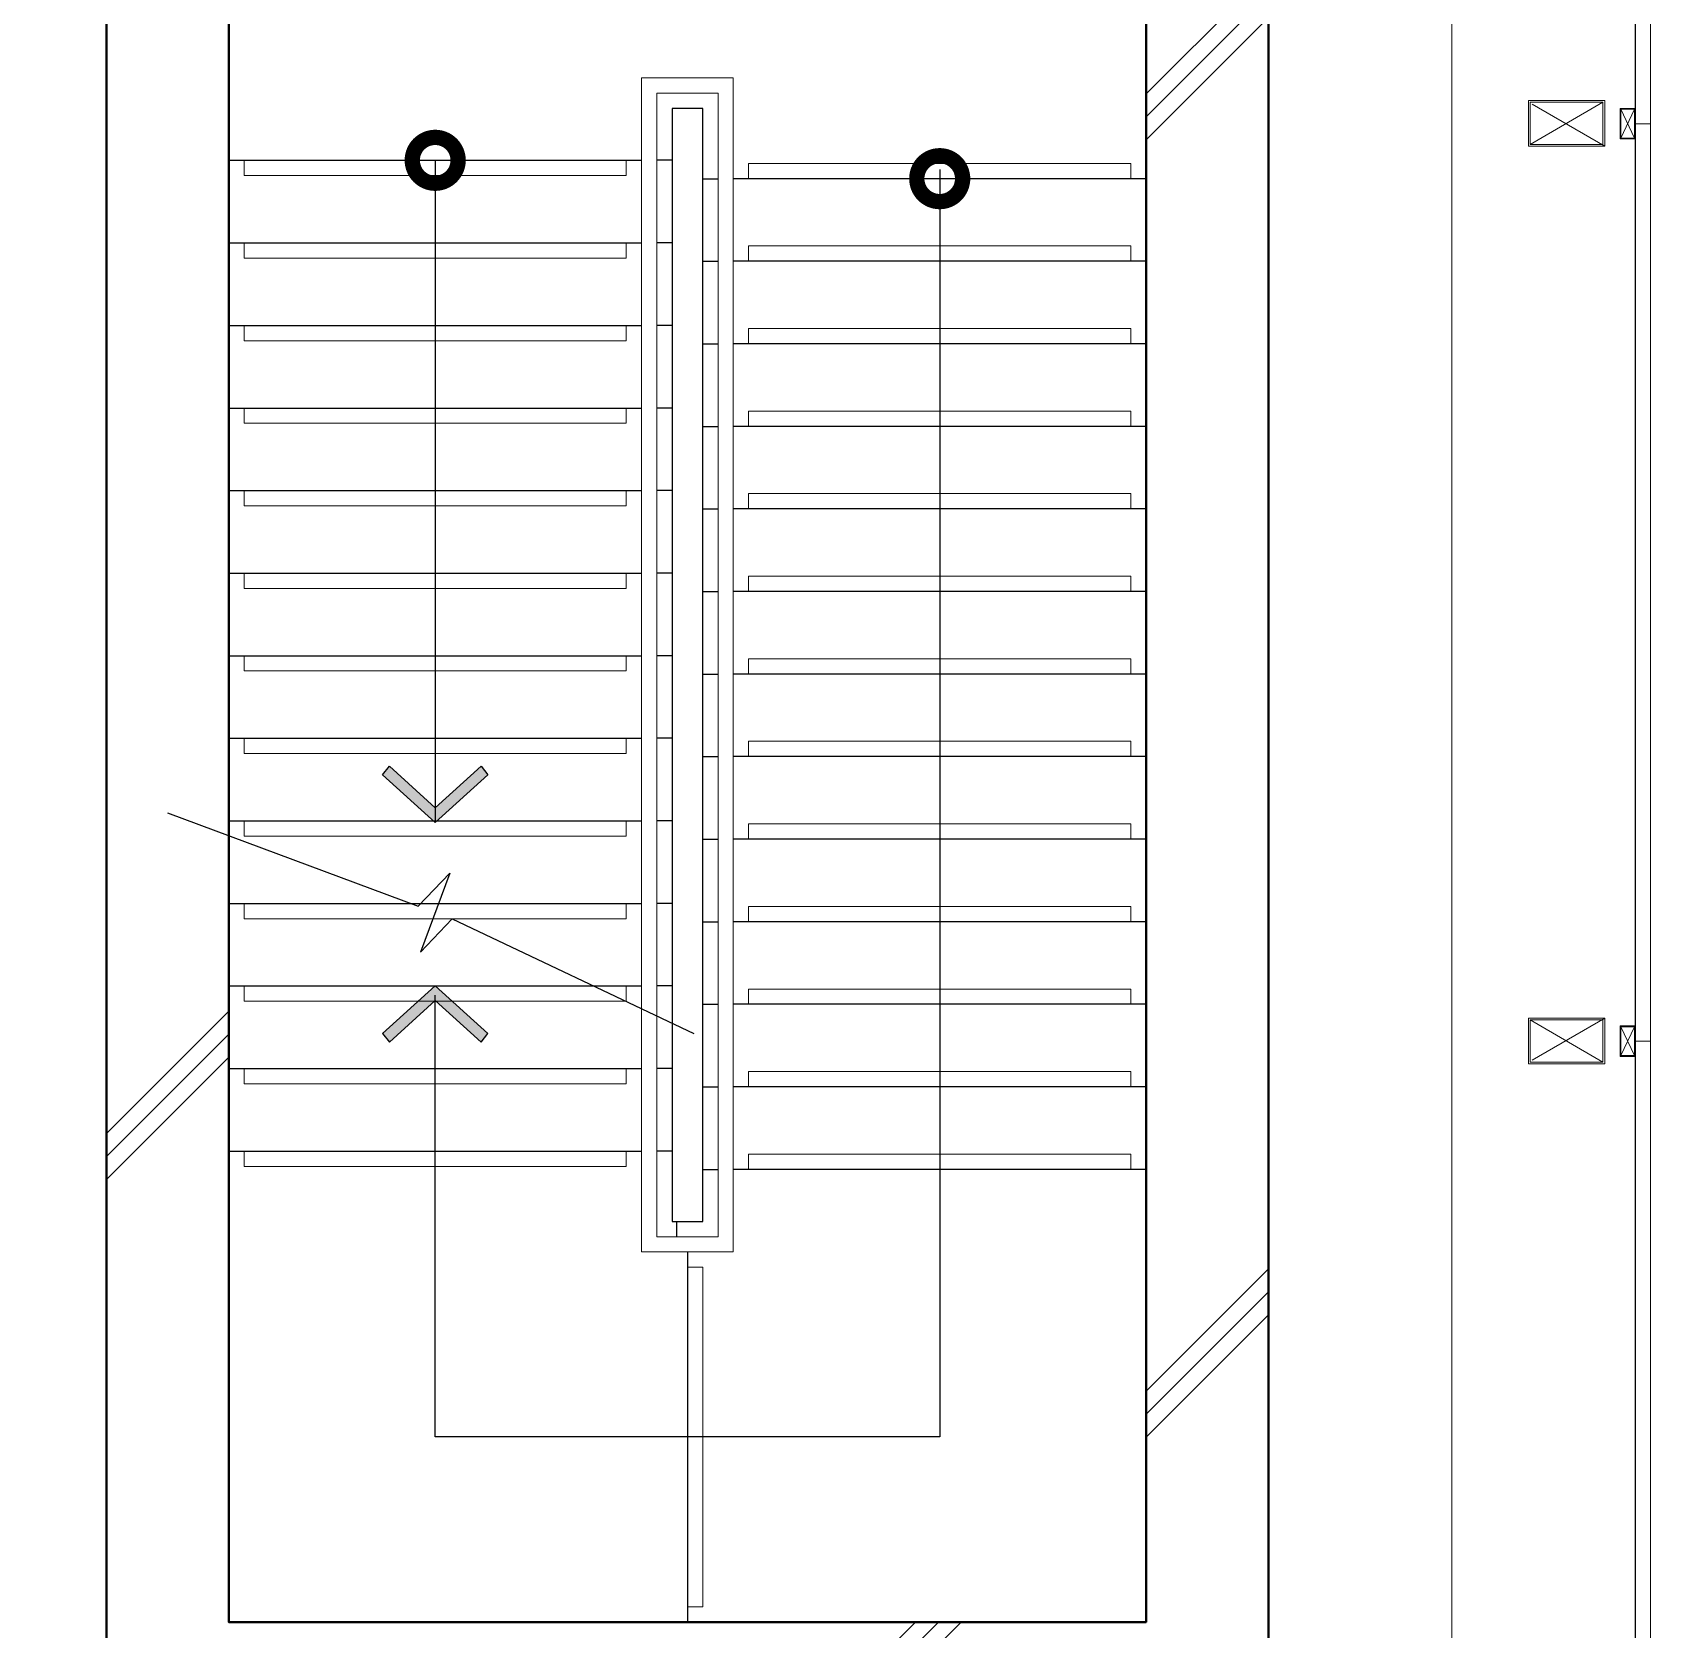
# Model space of a CAD drawing. Header units: millimetres. Extents: x 3546612 to 5615882, y 547008 to 3162891.
# Drawn here: x 5493933 to 5499225, y 2525443 to 2530666 of the extents above; entities that cross this region are included whole.
import ezdxf

# ---------------------------------------------------------------- set-up
doc = ezdxf.new("R2010")
doc.units = ezdxf.units.MM
doc.layers.add('HEB-Area(PC Topping)', color=3, linetype='Continuous')
doc.layers.add('XR-평면도$0$A-CONC-SOLD', color=9, linetype='Continuous')
for name, color, linetype, lineweight in [('XR-평면도$0$A-CNTL', 9, 'Continuous', 15), ('XR-평면도$0$A-CONC-LIN1', 9, 'Continuous', 40), ('XR-평면도$0$A-ELEV-LIN3', 9, 'Continuous', 18), ('XR-평면도$0$A-SECT-LIN2', 9, 'Continuous', 20), ('XR-평면도$0$A-SECT-LIN3', 9, 'Continuous', 18), ('XR-평면도$0$A-SSXM-STAIR', 9, 'Continuous', 25), ('XR-평면도$0$A-SSXS-HAND', 9, 'Continuous', 20), ('XR-평면도$0$A-WAXM-PANL', 9, 'Continuous', 20), ('XR-평면도$0$A-XXXX-OPEN', 9, 'Continuous', 15), ('XR-평면도$0$A-XXXX-SYMB', 9, 'Continuous', 25)]:
    doc.layers.add(name, color=color, linetype=linetype, lineweight=lineweight)

# ---------------------------------------------------------------- blocks, each defined once
blk = doc.blocks.new('XR-평면도$0$ARROW')
blk.add_lwpolyline([(-0.002, 0.87), (0.738, 0), (-0.002, -0.87), (0.15, -1), (1, 0), (0.15, 1)], close=True)
for points in [[(-0.002, 0.87), (0.15, 1), (0.738, 0), (1, 0)], [(0.738, 0), (1, 0), (-0.002, -0.87), (0.15, -1)]]:
    blk.add_solid(points)
blk = doc.blocks.new('XR-평면도$0$#7~16 계단 1f~8f')
at = {"layer": 'XR-평면도$0$A-ELEV-LIN3'}
for points in [[(415116.1, 150935.9), (415116.1, 150885.9), (416366.1, 150885.9), (416366.1, 150935.9)], [(418016.1, 150875.9), (418016.1, 150925.9), (416766.1, 150925.9), (416766.1, 150875.9)], [(415116.1, 150665.9), (415116.1, 150615.9), (416366.1, 150615.9), (416366.1, 150665.9)], [(418016.1, 150605.9), (418016.1, 150655.9), (416766.1, 150655.9), (416766.1, 150605.9)], [(415116.1, 150395.9), (415116.1, 150345.9), (416366.1, 150345.9), (416366.1, 150395.9)], [(418016.1, 150335.9), (418016.1, 150385.9), (416766.1, 150385.9), (416766.1, 150335.9)], [(415116.1, 150125.9), (415116.1, 150075.9), (416366.1, 150075.9), (416366.1, 150125.9)], [(418016.1, 150065.9), (418016.1, 150115.9), (416766.1, 150115.9), (416766.1, 150065.9)], [(415116.1, 149855.9), (415116.1, 149805.9), (416366.1, 149805.9), (416366.1, 149855.9)], [(418016.1, 149795.9), (418016.1, 149845.9), (416766.1, 149845.9), (416766.1, 149795.9)], [(415116.1, 149585.9), (415116.1, 149535.9), (416366.1, 149535.9), (416366.1, 149585.9)], [(418016.1, 149525.9), (418016.1, 149575.9), (416766.1, 149575.9), (416766.1, 149525.9)], [(415116.1, 149315.9), (415116.1, 149265.9), (416366.1, 149265.9), (416366.1, 149315.9)], [(418016.1, 149255.9), (418016.1, 149305.9), (416766.1, 149305.9), (416766.1, 149255.9)], [(415116.1, 149045.9), (415116.1, 148995.9), (416366.1, 148995.9), (416366.1, 149045.9)], [(418016.1, 148985.9), (418016.1, 149035.9), (416766.1, 149035.9), (416766.1, 148985.9)], [(415116.1, 148775.9), (415116.1, 148725.9), (416366.1, 148725.9), (416366.1, 148759.9)], [(416366.1, 148759.9), (416366.1, 148775.9)], [(418016.1, 148715.9), (418016.1, 148765.9), (416766.1, 148765.9), (416766.1, 148715.9)], [(415116.1, 148505.9), (415116.1, 148455.9), (416366.1, 148455.9), (416366.1, 148505.9)], [(418016.1, 148445.9), (418016.1, 148495.9), (416766.1, 148495.9), (416766.1, 148445.9)], [(415116.1, 148235.9), (415116.1, 148185.9), (416366.1, 148185.9), (416366.1, 148235.9)], [(418016.1, 148175.9), (418016.1, 148225.9), (416766.1, 148225.9), (416766.1, 148175.9)], [(415116.1, 147965.9), (415116.1, 147915.9), (416366.1, 147915.9), (416366.1, 147965.9)], [(418016.1, 147905.9), (418016.1, 147955.9), (416766.1, 147955.9), (416766.1, 147905.9)], [(415116.1, 147695.9), (415116.1, 147645.9), (416366.1, 147645.9), (416366.1, 147695.9)], [(418016.1, 147635.9), (418016.1, 147685.9), (416766.1, 147685.9), (416766.1, 147635.9)], [(416566.1, 146205.9), (416616.1, 146205.9), (416616.1, 147315.9), (416566.1, 147315.9)]]:
    blk.add_lwpolyline(points, dxfattribs=at)
at = {"layer": 'XR-평면도$0$A-SSXM-STAIR'}
for p, q in [((416529.8, 147465.9), (416529.8, 147415.9)), ((416566.1, 147365.9), (416566.1, 146155.9))]:
    blk.add_line(p, q, dxfattribs=at)
for points in [[(416516.1, 151105.9), (416516.1, 147465.9), (416616.1, 147465.9), (416616.1, 151105.9), (416516.1, 151105.9)], [(415066.1, 150935.9), (416416.1, 150935.9)], [(416516.1, 150935.9), (416466.1, 150935.9)], [(416616.1, 150875.9), (416666.1, 150875.9)], [(416616.1, 150875.9), (416666.1, 150875.9)], [(418066.1, 150875.9), (416716.1, 150875.9)], [(415066.1, 150665.9), (416416.1, 150665.9)], [(416516.1, 150665.9), (416466.1, 150665.9)], [(416616.1, 150605.9), (416666.1, 150605.9)], [(416616.1, 150605.9), (416666.1, 150605.9)], [(418066.1, 150605.9), (416716.1, 150605.9)], [(415066.1, 150395.9), (416416.1, 150395.9)], [(416516.1, 150395.9), (416466.1, 150395.9)], [(416616.1, 150335.9), (416666.1, 150335.9)], [(416616.1, 150335.9), (416666.1, 150335.9)], [(418066.1, 150335.9), (416716.1, 150335.9)], [(415066.1, 150125.9), (416416.1, 150125.9)], [(416516.1, 150125.9), (416466.1, 150125.9)], [(416616.1, 150065.9), (416666.1, 150065.9)], [(416616.1, 150065.9), (416666.1, 150065.9)], [(418066.1, 150065.9), (416716.1, 150065.9)], [(415066.1, 149855.9), (416416.1, 149855.9)], [(416516.1, 149855.9), (416466.1, 149855.9)], [(416616.1, 149795.9), (416666.1, 149795.9)], [(416616.1, 149795.9), (416666.1, 149795.9)], [(418066.1, 149795.9), (416716.1, 149795.9)], [(415066.1, 149585.9), (416416.1, 149585.9)], [(416516.1, 149585.9), (416466.1, 149585.9)], [(416616.1, 149525.9), (416666.1, 149525.9)], [(416616.1, 149525.9), (416666.1, 149525.9)], [(418066.1, 149525.9), (416716.1, 149525.9)], [(415066.1, 149315.9), (416416.1, 149315.9)], [(416516.1, 149315.9), (416466.1, 149315.9)], [(416616.1, 149255.9), (416666.1, 149255.9)], [(416616.1, 149255.9), (416666.1, 149255.9)], [(418066.1, 149255.9), (416716.1, 149255.9)], [(415066.1, 149045.9), (416416.1, 149045.9)], [(416516.1, 149045.9), (416466.1, 149045.9)], [(416616.1, 148985.9), (416666.1, 148985.9)], [(416616.1, 148985.9), (416666.1, 148985.9)], [(418066.1, 148985.9), (416716.1, 148985.9)], [(415066.1, 148775.9), (416416.1, 148775.9)], [(416516.1, 148775.9), (416466.1, 148775.9)], [(416616.1, 148715.9), (416666.1, 148715.9)], [(416616.1, 148715.9), (416666.1, 148715.9)], [(418066.1, 148715.9), (416716.1, 148715.9)], [(415066.1, 148505.9), (416416.1, 148505.9)], [(416516.1, 148505.9), (416466.1, 148505.9)], [(416616.1, 148445.9), (416666.1, 148445.9)], [(416616.1, 148445.9), (416666.1, 148445.9)], [(418066.1, 148445.9), (416716.1, 148445.9)], [(415066.1, 148235.9), (416416.1, 148235.9)], [(416516.1, 148235.9), (416466.1, 148235.9)], [(416616.1, 148175.9), (416666.1, 148175.9)], [(416616.1, 148175.9), (416666.1, 148175.9)], [(418066.1, 148175.9), (416716.1, 148175.9)], [(415066.1, 147965.9), (416416.1, 147965.9)], [(416516.1, 147965.9), (416466.1, 147965.9)], [(416616.1, 147905.9), (416666.1, 147905.9)], [(416616.1, 147905.9), (416666.1, 147905.9)], [(418066.1, 147905.9), (416716.1, 147905.9)], [(415066.1, 147695.9), (416416.1, 147695.9)], [(416516.1, 147695.9), (416466.1, 147695.9)], [(416616.1, 147635.9), (416666.1, 147635.9)], [(416616.1, 147635.9), (416666.1, 147635.9)], [(418066.1, 147635.9), (416716.1, 147635.9)]]:
    blk.add_lwpolyline(points, dxfattribs=at)
at = {"layer": 'XR-평면도$0$A-SSXS-HAND'}
for points in [[(416416.1, 148706.2), (416416.1, 147365.9), (416716.1, 147365.9), (416716.1, 151205.9), (416416.1, 151205.9), (416416.1, 148706.2)], [(416466.1, 148682.5), (416466.1, 147415.9), (416666.1, 147415.9), (416666.1, 151155.9), (416466.1, 151155.9), (416466.1, 148682.5)]]:
    blk.add_lwpolyline(points, dxfattribs=at)
at = {"layer": 'XR-평면도$0$A-XXXX-SYMB', "const_width": 150}
for points in [[(415766.1, 150935.9, 1), (415716.1, 150935.9, 1)], [(417416.1, 150875.9, 1), (417366.1, 150875.9, 1)]]:
    blk.add_lwpolyline(points, format="xyb", close=True, dxfattribs=at)
at = {"layer": 'XR-평면도$0$A-XXXX-SYMB'}
for points in [[(415741.1, 150935.9), (415741.1, 148775.9)], [(417391.1, 150905.9), (417391.1, 146760.9), (415741.1, 146760.9), (415741.1, 148205.9)], [(414866.1, 148802.1), (415685.7, 148496.5), (415789.1, 148605.1), (415693.1, 148346.7), (415796.4, 148455.3), (416586.9, 148080.1)]]:
    blk.add_lwpolyline(points, dxfattribs=at)
at = {"layer": 'XR-평면도$0$A-XXXX-SYMB', "yscale": 172.3206394866575, "zscale": 183.004177226685}
for p, xscale, rotation in [((415741.1, 148953.9), -183.004177226685, 89.99999999999997), ((415741.1, 148052.9), 183.004177226685, 89.99999999999999)]:
    blk.add_blockref('XR-평면도$0$ARROW', p, dxfattribs=dict(at, xscale=xscale, rotation=rotation))
blk = doc.blocks.new('XR-평면도$0$계단실(기준층)230530')
blk.add_blockref('XR-평면도$0$#7~16 계단 1f~8f', (-3702707.2, 1555614.7))
blk = doc.blocks.new('XR-평면도$0$중심선(210216)')
at = {"layer": 'XR-평면도$0$A-CNTL', "ltscale": 300}
blk.add_lwpolyline([(176000, 206000), (176000, -10000)], dxfattribs=at)
blk = doc.blocks.new('XR-평면도$0$계단실_1_기준층(210720)')
at = {"layer": 'XR-평면도$0$A-CONC-SOLD'}
h = blk.add_hatch(dxfattribs=at)
h.set_pattern_fill('CONC', color=256, scale=100, angle=360)
h.set_pattern_definition([(45, (-299393, -835620.6), (-2121.32, 2121.32), []), (45, (-299393, -835545.6), (-2121.32, 2121.32), []), (45, (-299393, -835470.6), (-2121.32, 2121.32), [])])
h.paths.add_polyline_path([(3800, -1800), (3400, -1800), (3400, -3000), (1700, -3000), (1700, -3250), (3400, -3250), (3400, -9600), (400, -9600), (400, -3250), (600, -3250), (600, -3000), (400, -3000), (400, -1800), (0, -1800), (0, -10000), (3800, -10000)])
h.paths.add_polyline_path([(3800, 0), (0, 0), (0, -700), (400, -700), (400, -400), (3400, -400), (3400, -700), (3800, -700)])
at = {"layer": 'XR-평면도$0$A-CONC-LIN1'}
for points in [[(0, -635), (0, 0), (3800, 0), (3800, -10000), (0, -10000), (0, -1765)], [(400, -1765), (400, -3000), (485, -3000), (485, -3250), (400, -3250), (400, -9600), (3400, -9600), (3400, -3250), (1615, -3250), (1615, -3000), (3400, -3000)]]:
    blk.add_lwpolyline(points, dxfattribs=at)
blk = doc.blocks.new('XR-평면도$0$원드컬럼(11000)_B2')
at = {"layer": 'XR-평면도$0$A-SECT-LIN2'}
for points in [[(267432.4, 296053.1), (267332.4, 296053.1), (267332.4, 296103.1), (267432.4, 296103.1)], [(270432.4, 296053.1), (270332.4, 296053.1), (270332.4, 296103.1), (270432.4, 296103.1)], [(267306.1, 295753.1), (267456.1, 295753.1), (267456.1, 296003.1), (267306.1, 296003.1)], [(270457.4, 295753.1), (270307.4, 295753.1), (270307.4, 296003.1), (270457.4, 296003.1)]]:
    blk.add_lwpolyline(points, close=True, dxfattribs=at)
at = {"layer": 'XR-평면도$0$A-SECT-LIN3'}
for points in [[(267429.4, 296056.1), (267335.4, 296056.1), (267335.4, 296100.1), (267429.4, 296100.1)], [(270429.4, 296056.1), (270335.4, 296056.1), (270335.4, 296100.1), (270429.4, 296100.1)], [(267450.1, 295997.1), (267312.1, 295997.1), (267312.1, 295759.1), (267450.1, 295759.1)], [(270313.4, 295997.1), (270451.4, 295997.1), (270451.4, 295759.1), (270313.4, 295759.1)]]:
    blk.add_lwpolyline(points, close=True, dxfattribs=at)
at = {"layer": 'XR-평면도$0$A-WAXM-PANL'}
for points in [[(262382.4, 296153.1), (267382.4, 296153.1)], [(270322.4, 296153.1), (273382.4, 296153.1)], [(262382.4, 296103.1), (267382.4, 296103.1)], [(270382.4, 296103.1), (273382.4, 296103.1)]]:
    blk.add_lwpolyline(points, dxfattribs=at)
blk.add_lwpolyline([(270382.4, 296153.1), (267382.4, 296153.1), (267382.4, 296103.1), (270382.4, 296103.1)], close=True, dxfattribs=at)
at = {"layer": 'XR-평면도$0$A-XXXX-OPEN'}
for p, q in [((267335.4, 296056.1), (267429.4, 296100.1)), ((267429.4, 296056.1), (267335.4, 296100.1)), ((270335.4, 296056.1), (270429.4, 296100.1)), ((270429.4, 296056.1), (270335.4, 296100.1))]:
    blk.add_line(p, q, dxfattribs=at)
for points in [[(267450.1, 295759.1), (267312.1, 295997.1)], [(267456.1, 296003.1), (267318.1, 295765.1)], [(270307.4, 296003.1), (270445.4, 295765.1)], [(270313.4, 295759.1), (270451.4, 295997.1)]]:
    blk.add_lwpolyline(points, dxfattribs=at)

msp = doc.modelspace()

# ---------------------------------------------------------------- linework, layer by layer
at = {"layer": 'HEB-Area(PC Topping)'}
msp.add_lwpolyline([(5370975.1, 2535967.6), (5494175.1, 2535967.6), (5494175.1, 2525067.6), (5499175.1, 2525067.6), (5499175.1, 2463667.6), (5488125.1, 2463667.6), (5488125.1, 2459167.6), (5487025.1, 2459167.6), (5487025.1, 2458367.6), (5461075.1, 2458367.6), (5461075.1, 2461367.6), (5459075.1, 2461367.6), (5459075.1, 2458367.6), (5443025.1, 2458367.6), (5443025.1, 2457867.6), (5433125.1, 2457867.6), (5433125.1, 2458367.6), (5406075.1, 2458367.6)], dxfattribs=at)
at = {"layer": 'XR-평면도$0$A-WAXM-PANL'}
for points in [[(5499225, 2524367.6), (5499225, 2536017.6), (5483575, 2536017.6)], [(5499225, 2524367.6), (5499225, 2536017.6), (5483575, 2536017.6)], [(5499225, 2524367.6), (5499225, 2536017.6), (5483575, 2536017.6)], [(5499175, 2524367.6), (5499175, 2535967.6), (5483575, 2535967.6)], [(5499175, 2524367.6), (5499175, 2535967.6), (5483575, 2535967.6)], [(5499175, 2524367.6), (5499175, 2535967.6), (5483575, 2535967.6)]]:
    msp.add_lwpolyline(points, dxfattribs=at)

# ---------------------------------------------------------------- block references
at = {"rotation": 270}
msp.add_blockref('XR-평면도$0$원드컬럼(11000)_B2', (5203072, 2797749.8), dxfattribs=at)
msp.add_blockref('XR-평면도$0$원드컬럼(11000)_B2', (5203072, 2797749.8), dxfattribs=at)
msp.add_blockref('XR-평면도$0$원드컬럼(11000)_B2', (5203072, 2797749.8), dxfattribs=at)
for name, p in [('XR-평면도$0$계단실_1_기준층(210720)', (5494175, 2535067.6)), ('XR-평면도$0$계단실_1_기준층(210720)', (5494175, 2535067.6)), ('XR-평면도$0$계단실_1_기준층(210720)', (5494175, 2535067.6)), ('XR-평면도$0$계단실(기준층)230530', (8782216.1, 823697)), ('XR-평면도$0$계단실(기준층)230530', (8782216.1, 823697)), ('XR-평면도$0$계단실(기준층)230530', (8782216.1, 823697))]:
    msp.add_blockref(name, p)
at = {"layer": 'XR-평면도$0$A-CNTL'}
msp.add_blockref('XR-평면도$0$중심선(210216)', (5322575, 2339367.6), dxfattribs=at)

doc.saveas('drawing.dxf')
